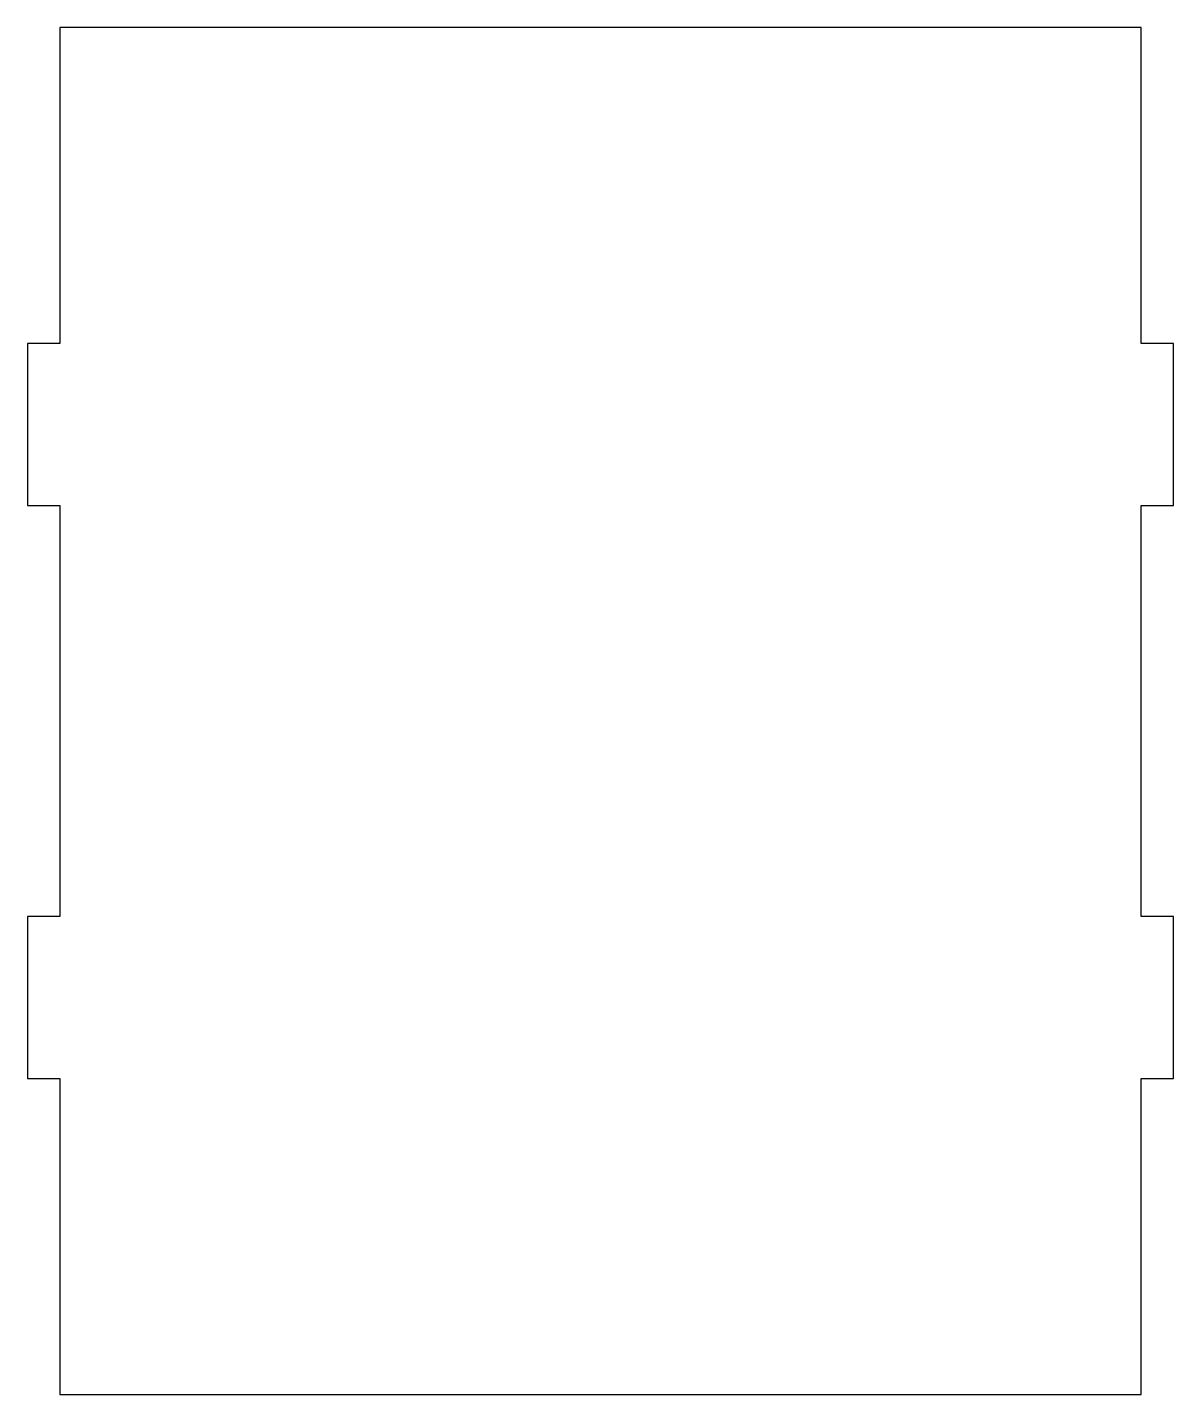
# Model space of a CAD drawing. Header units: millimetres. Extents: x 181 to 393, y 6 to 259.
import ezdxf

# ---------------------------------------------------------------- set-up
doc = ezdxf.new("R2010")
doc.units = ezdxf.units.MM
doc.layers.add('CUT', color=7, linetype='Continuous')

msp = doc.modelspace()

# ---------------------------------------------------------------- linework, layer by layer
at = {"layer": 'CUT'}
for p, q in [((187, 259), (187, 200.5)), ((387, 259), (187, 259)), ((387, 200.5), (387, 259)), ((181, 200.5), (181, 170.5)), ((187, 200.5), (181, 200.5)), ((393, 200.5), (387, 200.5)), ((393, 170.5), (393, 200.5)), ((181, 170.5), (187, 170.5)), ((187, 170.5), (187, 94.5)), ((387, 94.5), (387, 170.5)), ((387, 170.5), (393, 170.5)), ((181, 94.5), (181, 64.5)), ((187, 94.5), (181, 94.5)), ((393, 94.5), (387, 94.5)), ((393, 64.5), (393, 94.5)), ((181, 64.5), (187, 64.5)), ((187, 64.5), (187, 6)), ((387, 6), (387, 64.5)), ((387, 64.5), (393, 64.5)), ((187, 6), (387, 6))]:
    msp.add_line(p, q, dxfattribs=at)

doc.saveas('drawing.dxf')
